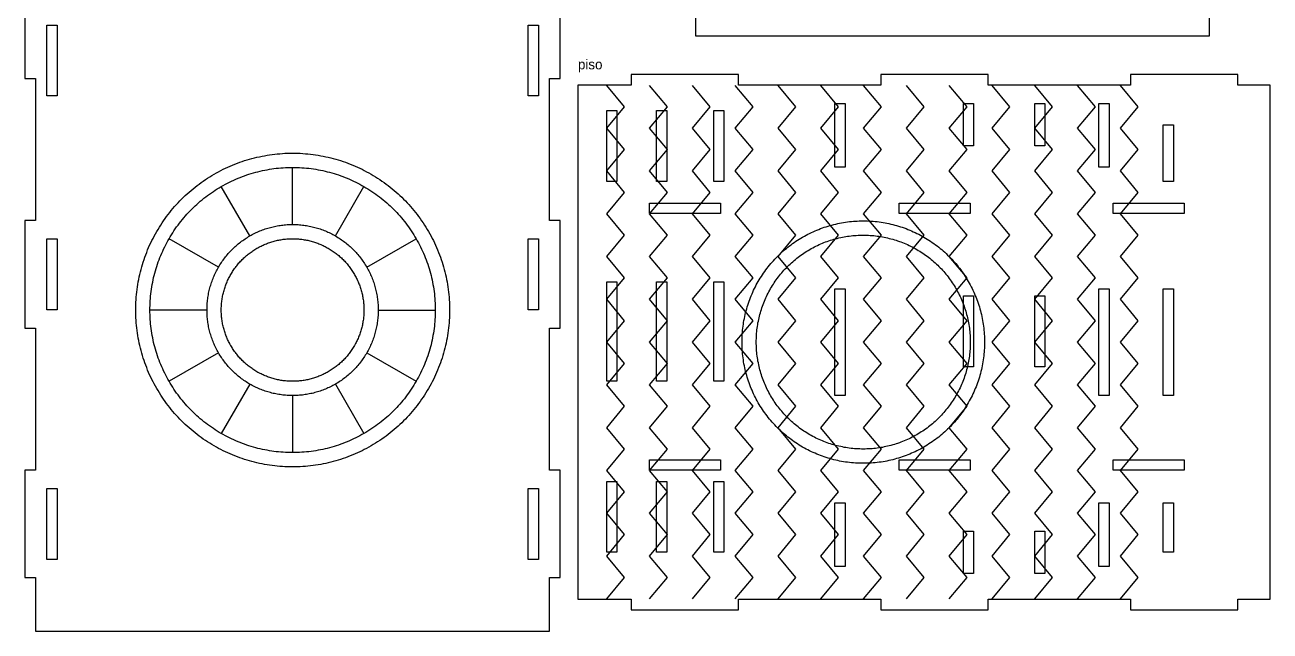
# Model space of a CAD drawing. Header units: millimetres. Extents: x 8 to 587, y 25 to 390.
# Drawn here: x 237.9 to 587.1, y 24.9 to 195 of the extents above; entities that cross this region are included whole.
import ezdxf

# ---------------------------------------------------------------- set-up
doc = ezdxf.new("R2010")
doc.units = ezdxf.units.MM
for name, color, linetype in [('CORTE', 1, 'Continuous'), ('ETIQUETAS', 3, 'Continuous'), ('GRABADO', 5, 'Continuous')]:
    doc.layers.add(name, color=color, linetype=linetype)

msp = doc.modelspace()

# ---------------------------------------------------------------- linework, layer by layer
at = {"layer": 'CORTE'}
for points in [[(237.94, 210.06), (237.94, 179.94), (240.94, 179.94), (240.94, 140.06), (237.94, 140.06), (237.94, 109.94), (240.94, 109.94), (240.94, 70.06), (240.94, 70.06), (237.94, 70.06), (237.94, 39.94), (240.94, 39.94), (240.94, 24.94), (385.06, 24.94), (385.06, 39.94), (388.06, 39.94), (388.06, 70.06), (385.06, 70.06), (385.06, 109.94), (388.06, 109.94), (388.06, 140.06), (385.06, 140.06), (385.06, 179.94), (388.06, 179.94), (388.06, 210.06)], [(425.94, 206.94), (425.94, 191.94), (570.06, 191.94), (570.06, 206.94)]]:
    msp.add_lwpolyline(points, dxfattribs=at)
for points in [[(246.94, 194.94), (246.94, 175.06), (244.06, 175.06), (244.06, 194.94), (246.94, 194.94)], [(379.06, 194.94), (381.94, 194.94), (381.94, 175.06), (379.06, 175.06), (379.06, 194.94)], [(438.06, 178.06), (438.06, 181.06), (407.94, 181.06), (407.94, 178.06), (392.94, 178.06), (392.94, 33.94), (407.94, 33.94), (407.94, 30.94), (438.06, 30.94), (438.06, 33.94), (477.94, 33.94), (477.94, 30.94), (508.06, 30.94), (508.06, 33.94), (547.94, 33.94), (547.94, 30.94), (578.06, 30.94), (578.06, 33.94), (587.06, 33.94), (587.06, 178.06), (578.06, 178.06), (578.06, 181.06), (547.94, 181.06), (547.94, 178.06), (508.06, 178.06), (508.06, 181.06), (477.94, 181.06), (477.94, 178.06), (438.06, 178.06)], [(465.06, 155.06), (465.06, 172.94), (467.94, 172.94), (467.94, 155.06), (465.06, 155.06)], [(501.06, 161.06), (501.06, 172.94), (503.94, 172.94), (503.94, 161.06), (501.06, 161.06)], [(521.06, 161.06), (521.06, 172.94), (523.94, 172.94), (523.94, 161.06), (521.06, 161.06)], [(539.06, 155.06), (539.06, 172.94), (541.94, 172.94), (541.94, 155.06), (539.06, 155.06)], [(403.94, 151.06), (401.06, 151.06), (401.06, 170.94), (403.94, 170.94), (403.94, 151.06)], [(415.06, 151.06), (415.06, 170.94), (417.94, 170.94), (417.94, 151.06), (415.06, 151.06)], [(431.06, 151.06), (431.06, 170.94), (433.94, 170.94), (433.94, 151.06), (431.06, 151.06)], [(557.06, 151.06), (557.06, 166.94), (559.94, 166.94), (559.94, 151.06), (557.06, 151.06)], [(413.06, 142.06), (413.06, 144.94), (432.94, 144.94), (432.94, 142.06), (413.06, 142.06)], [(483.06, 142.06), (483.06, 144.94), (502.94, 144.94), (502.94, 142.06), (483.06, 142.06)], [(543.06, 142.06), (543.06, 144.94), (562.94, 144.94), (562.94, 142.06), (543.06, 142.06)], [(244.06, 134.94), (246.94, 134.94), (246.94, 115.06), (244.06, 115.06), (244.06, 134.94)], [(381.94, 134.94), (381.94, 115.06), (379.06, 115.06), (379.06, 134.94), (381.94, 134.94)], [(401.06, 95.06), (401.06, 122.94), (403.94, 122.94), (403.94, 95.06), (401.06, 95.06)], [(415.06, 95.06), (415.06, 122.94), (417.94, 122.94), (417.94, 95.06), (415.06, 95.06)], [(431.06, 95.06), (431.06, 122.94), (433.94, 122.94), (433.94, 95.06), (431.06, 95.06)], [(465.06, 91.06), (465.06, 120.94), (467.94, 120.94), (467.94, 91.06), (465.06, 91.06)], [(501.06, 99.06), (501.06, 118.94), (503.94, 118.94), (503.94, 99.06), (501.06, 99.06)], [(521.06, 99.06), (521.06, 118.94), (523.94, 118.94), (523.94, 99.06), (521.06, 99.06)], [(539.06, 91.06), (539.06, 120.94), (541.94, 120.94), (541.94, 91.06), (539.06, 91.06)], [(557.06, 91.06), (557.06, 120.94), (559.94, 120.94), (559.94, 91.06), (557.06, 91.06)], [(413.06, 70.06), (413.06, 72.94), (432.94, 72.94), (432.94, 70.06), (413.06, 70.06)], [(483.06, 70.06), (483.06, 72.94), (502.94, 72.94), (502.94, 70.06), (483.06, 70.06)], [(543.06, 70.06), (543.06, 72.94), (562.94, 72.94), (562.94, 70.06), (543.06, 70.06)], [(403.94, 47.06), (401.06, 47.06), (401.06, 66.94), (403.94, 66.94), (403.94, 47.06)], [(415.06, 47.06), (415.06, 66.94), (417.94, 66.94), (417.94, 47.06), (415.06, 47.06)], [(431.06, 47.06), (431.06, 66.94), (433.94, 66.94), (433.94, 47.06), (431.06, 47.06)], [(244.06, 64.94), (246.94, 64.94), (246.94, 45.06), (244.06, 45.06), (244.06, 64.94)], [(379.06, 64.94), (381.94, 64.94), (381.94, 45.06), (379.06, 45.06), (379.06, 64.94)], [(465.06, 43.06), (465.06, 60.94), (467.94, 60.94), (467.94, 43.06), (465.06, 43.06)], [(539.06, 43.06), (539.06, 60.94), (541.94, 60.94), (541.94, 43.06), (539.06, 43.06)], [(557.06, 47.06), (557.06, 60.94), (559.94, 60.94), (559.94, 47.06), (557.06, 47.06)], [(501.06, 41.06), (501.06, 52.94), (503.94, 52.94), (503.94, 41.06), (501.06, 41.06)], [(521.06, 41.06), (521.06, 52.94), (523.94, 52.94), (523.94, 41.06), (521.06, 41.06)]]:
    msp.add_lwpolyline(points, close=True, dxfattribs=at)
at = {"layer": 'GRABADO'}
for points in [[(401, 178), (406, 172), (401, 166), (406, 160), (401, 154), (406, 148), (401, 142), (406, 136), (401, 130), (406, 124), (401, 118), (406, 112), (401, 106), (406, 100), (401, 94), (406, 88), (401, 82), (406, 76), (401, 70), (406, 64), (401, 58), (406, 52), (401, 46), (406, 40), (401, 34)], [(413, 178), (418, 172), (413, 166), (418, 160), (413, 154), (418, 148), (413, 142), (418, 136), (413, 130), (418, 124), (413, 118), (418, 112), (413, 106), (418, 100), (413, 94), (418, 88), (413, 82), (418, 76), (413, 70), (418, 64), (413, 58), (418, 52), (413, 46), (418, 40), (413, 34)], [(425, 178), (430, 172), (425, 166), (430, 160), (425, 154), (430, 148), (425, 142), (430, 136), (425, 130), (430, 124), (425, 118), (430, 112), (425, 106), (430, 100), (425, 94), (430, 88), (425, 82), (430, 76), (425, 70), (430, 64), (425, 58), (430, 52), (425, 46), (430, 40), (425, 34)], [(437, 178), (442, 172), (437, 166), (442, 160), (437, 154), (442, 148), (437, 142), (442, 136), (437, 130), (442, 124), (437, 118), (442, 112), (437, 106), (442, 100), (437, 94), (442, 88), (437, 82), (442, 76), (437, 70), (442, 64), (437, 58), (442, 52), (437, 46), (442, 40), (437, 34)], [(449, 178), (454, 172), (449, 166), (454, 160), (449, 154), (454, 148), (449, 142), (454, 136), (449, 130), (454, 124), (449, 118), (454, 112), (449, 106), (454, 100), (449, 94), (454, 88), (449, 82), (454, 76), (449, 70), (454, 64), (449, 58), (454, 52), (449, 46), (454, 40), (449, 34)], [(461, 178), (466, 172), (461, 166), (466, 160), (461, 154), (466, 148), (461, 142), (466, 136), (461, 130), (466, 124), (461, 118), (466, 112), (461, 106), (466, 100), (461, 94), (466, 88), (461, 82), (466, 76), (461, 70), (466, 64), (461, 58), (466, 52), (461, 46), (466, 40), (461, 34)], [(473, 178), (478, 172), (473, 166), (478, 160), (473, 154), (478, 148), (473, 142), (478, 136), (473, 130), (478, 124), (473, 118), (478, 112), (473, 106), (478, 100), (473, 94), (478, 88), (473, 82), (478, 76), (473, 70), (478, 64), (473, 58), (478, 52), (473, 46), (478, 40), (473, 34)], [(485, 178), (490, 172), (485, 166), (490, 160), (485, 154), (490, 148), (485, 142), (490, 136), (485, 130), (490, 124), (485, 118), (490, 112), (485, 106), (490, 100), (485, 94), (490, 88), (485, 82), (490, 76), (485, 70), (490, 64), (485, 58), (490, 52), (485, 46), (490, 40), (485, 34)], [(497, 178), (502, 172), (497, 166), (502, 160), (497, 154), (502, 148), (497, 142), (502, 136), (497, 130), (502, 124), (497, 118), (502, 112), (497, 106), (502, 100), (497, 94), (502, 88), (497, 82), (502, 76), (497, 70), (502, 64), (497, 58), (502, 52), (497, 46), (502, 40), (497, 34)], [(509, 178), (514, 172), (509, 166), (514, 160), (509, 154), (514, 148), (509, 142), (514, 136), (509, 130), (514, 124), (509, 118), (514, 112), (509, 106), (514, 100), (509, 94), (514, 88), (509, 82), (514, 76), (509, 70), (514, 64), (509, 58), (514, 52), (509, 46), (514, 40), (509, 34)], [(521, 178), (526, 172), (521, 166), (526, 160), (521, 154), (526, 148), (521, 142), (526, 136), (521, 130), (526, 124), (521, 118), (526, 112), (521, 106), (526, 100), (521, 94), (526, 88), (521, 82), (526, 76), (521, 70), (526, 64), (521, 58), (526, 52), (521, 46), (526, 40), (521, 34)], [(533, 178), (538, 172), (533, 166), (538, 160), (533, 154), (538, 148), (533, 142), (538, 136), (533, 130), (538, 124), (533, 118), (538, 112), (533, 106), (538, 100), (533, 94), (538, 88), (533, 82), (538, 76), (533, 70), (538, 64), (533, 58), (538, 52), (533, 46), (538, 40), (533, 34)], [(545, 178), (550, 172), (545, 166), (550, 160), (545, 154), (550, 148), (545, 142), (550, 136), (545, 130), (550, 124), (545, 118), (550, 112), (545, 106), (550, 100), (545, 94), (550, 88), (545, 82), (550, 76), (545, 70), (550, 64), (545, 58), (550, 52), (545, 46), (550, 40), (545, 34)], [(357, 115), (356.99, 114.28), (356.98, 113.56), (356.95, 112.84), (356.91, 112.12), (356.85, 111.4), (356.79, 110.69), (356.71, 109.97), (356.62, 109.26), (356.52, 108.54), (356.41, 107.83), (356.29, 107.12), (356.15, 106.42), (356.01, 105.71), (355.85, 105.01), (355.68, 104.31), (355.5, 103.61), (355.31, 102.92), (355.11, 102.23), (354.89, 101.54), (354.66, 100.86), (354.43, 100.18), (354.18, 99.5), (353.92, 98.83), (353.65, 98.16), (353.37, 97.5), (353.08, 96.84), (352.78, 96.19), (352.46, 95.54), (352.14, 94.9), (351.8, 94.26), (351.46, 93.63), (351.11, 93), (350.74, 92.38), (350.36, 91.77), (349.98, 91.16), (349.58, 90.55), (349.18, 89.96), (348.77, 89.37), (348.34, 88.79), (347.91, 88.21), (347.46, 87.65), (347.01, 87.09), (346.55, 86.53), (346.08, 85.99), (345.6, 85.45), (345.11, 84.92), (344.62, 84.4), (344.11, 83.89), (343.6, 83.38), (343.08, 82.89), (342.55, 82.4), (342.01, 81.92), (341.47, 81.45), (340.91, 80.99), (340.35, 80.54), (339.79, 80.09), (339.21, 79.66), (338.63, 79.23), (338.04, 78.82), (337.45, 78.42), (336.84, 78.02), (336.23, 77.64), (335.62, 77.26), (335, 76.89), (334.37, 76.54), (333.74, 76.2), (333.1, 75.86), (332.46, 75.54), (331.81, 75.22), (331.16, 74.92), (330.5, 74.63), (329.84, 74.35), (329.17, 74.08), (328.5, 73.82), (327.82, 73.57), (327.14, 73.34), (326.46, 73.11), (325.77, 72.89), (325.08, 72.69), (324.39, 72.5), (323.69, 72.32), (322.99, 72.15), (322.29, 71.99), (321.58, 71.85), (320.88, 71.71), (320.17, 71.59), (319.46, 71.48), (318.74, 71.38), (318.03, 71.29), (317.31, 71.21), (316.6, 71.15), (315.88, 71.09), (315.16, 71.05), (314.44, 71.02), (313.72, 71.01), (313, 71), (312.28, 71.01), (311.56, 71.02), (310.84, 71.05), (310.12, 71.09), (309.4, 71.15), (308.69, 71.21), (307.97, 71.29), (307.26, 71.38), (306.54, 71.48), (305.83, 71.59), (305.12, 71.71), (304.42, 71.85), (303.71, 71.99), (303.01, 72.15), (302.31, 72.32), (301.61, 72.5), (300.92, 72.69), (300.23, 72.89), (299.54, 73.11), (298.86, 73.34), (298.18, 73.57), (297.5, 73.82), (296.83, 74.08), (296.16, 74.35), (295.5, 74.63), (294.84, 74.92), (294.19, 75.22), (293.54, 75.54), (292.9, 75.86), (292.26, 76.2), (291.63, 76.54), (291, 76.89), (290.38, 77.26), (289.77, 77.64), (289.16, 78.02), (288.55, 78.42), (287.96, 78.82), (287.37, 79.23), (286.79, 79.66), (286.21, 80.09), (285.65, 80.54), (285.09, 80.99), (284.53, 81.45), (283.99, 81.92), (283.45, 82.4), (282.92, 82.89), (282.4, 83.38), (281.89, 83.89), (281.38, 84.4), (280.89, 84.92), (280.4, 85.45), (279.92, 85.99), (279.45, 86.53), (278.99, 87.09), (278.54, 87.65), (278.09, 88.21), (277.66, 88.79), (277.23, 89.37), (276.82, 89.96), (276.42, 90.55), (276.02, 91.16), (275.64, 91.77), (275.26, 92.38), (274.89, 93), (274.54, 93.63), (274.2, 94.26), (273.86, 94.9), (273.54, 95.54), (273.22, 96.19), (272.92, 96.84), (272.63, 97.5), (272.35, 98.16), (272.08, 98.83), (271.82, 99.5), (271.57, 100.18), (271.34, 100.86), (271.11, 101.54), (270.89, 102.23), (270.69, 102.92), (270.5, 103.61), (270.32, 104.31), (270.15, 105.01), (269.99, 105.71), (269.85, 106.42), (269.71, 107.12), (269.59, 107.83), (269.48, 108.54), (269.38, 109.26), (269.29, 109.97), (269.21, 110.69), (269.15, 111.4), (269.09, 112.12), (269.05, 112.84), (269.02, 113.56), (269.01, 114.28), (269, 115), (269.01, 115.72), (269.02, 116.44), (269.05, 117.16), (269.09, 117.88), (269.15, 118.6), (269.21, 119.31), (269.29, 120.03), (269.38, 120.74), (269.48, 121.46), (269.59, 122.17), (269.71, 122.88), (269.85, 123.58), (269.99, 124.29), (270.15, 124.99), (270.32, 125.69), (270.5, 126.39), (270.69, 127.08), (270.89, 127.77), (271.11, 128.46), (271.34, 129.14), (271.57, 129.82), (271.82, 130.5), (272.08, 131.17), (272.35, 131.84), (272.63, 132.5), (272.92, 133.16), (273.22, 133.81), (273.54, 134.46), (273.86, 135.1), (274.2, 135.74), (274.54, 136.37), (274.89, 137), (275.26, 137.62), (275.64, 138.23), (276.02, 138.84), (276.42, 139.45), (276.82, 140.04), (277.23, 140.63), (277.66, 141.21), (278.09, 141.79), (278.54, 142.35), (278.99, 142.91), (279.45, 143.47), (279.92, 144.01), (280.4, 144.55), (280.89, 145.08), (281.38, 145.6), (281.89, 146.11), (282.4, 146.62), (282.92, 147.11), (283.45, 147.6), (283.99, 148.08), (284.53, 148.55), (285.09, 149.01), (285.65, 149.46), (286.21, 149.91), (286.79, 150.34), (287.37, 150.77), (287.96, 151.18), (288.55, 151.58), (289.16, 151.98), (289.77, 152.36), (290.38, 152.74), (291, 153.11), (291.63, 153.46), (292.26, 153.8), (292.9, 154.14), (293.54, 154.46), (294.19, 154.78), (294.84, 155.08), (295.5, 155.37), (296.16, 155.65), (296.83, 155.92), (297.5, 156.18), (298.18, 156.43), (298.86, 156.66), (299.54, 156.89), (300.23, 157.11), (300.92, 157.31), (301.61, 157.5), (302.31, 157.68), (303.01, 157.85), (303.71, 158.01), (304.42, 158.15), (305.12, 158.29), (305.83, 158.41), (306.54, 158.52), (307.26, 158.62), (307.97, 158.71), (308.69, 158.79), (309.4, 158.85), (310.12, 158.91), (310.84, 158.95), (311.56, 158.98), (312.28, 158.99), (313, 159), (313.72, 158.99), (314.44, 158.98), (315.16, 158.95), (315.88, 158.91), (316.6, 158.85), (317.31, 158.79), (318.03, 158.71), (318.74, 158.62), (319.46, 158.52), (320.17, 158.41), (320.88, 158.29), (321.58, 158.15), (322.29, 158.01), (322.99, 157.85), (323.69, 157.68), (324.39, 157.5), (325.08, 157.31), (325.77, 157.11), (326.46, 156.89), (327.14, 156.66), (327.82, 156.43), (328.5, 156.18), (329.17, 155.92), (329.84, 155.65), (330.5, 155.37), (331.16, 155.08), (331.81, 154.78), (332.46, 154.46), (333.1, 154.14), (333.74, 153.8), (334.37, 153.46), (335, 153.11), (335.62, 152.74), (336.23, 152.36), (336.84, 151.98), (337.45, 151.58), (338.04, 151.18), (338.63, 150.77), (339.21, 150.34), (339.79, 149.91), (340.35, 149.46), (340.91, 149.01), (341.47, 148.55), (342.01, 148.08), (342.55, 147.6), (343.08, 147.11), (343.6, 146.62), (344.11, 146.11), (344.62, 145.6), (345.11, 145.08), (345.6, 144.55), (346.08, 144.01), (346.55, 143.47), (347.01, 142.91), (347.46, 142.35), (347.91, 141.79), (348.34, 141.21), (348.77, 140.63), (349.18, 140.04), (349.58, 139.45), (349.98, 138.84), (350.36, 138.23), (350.74, 137.62), (351.11, 137), (351.46, 136.37), (351.8, 135.74), (352.14, 135.1), (352.46, 134.46), (352.78, 133.81), (353.08, 133.16), (353.37, 132.5), (353.65, 131.84), (353.92, 131.17), (354.18, 130.5), (354.43, 129.82), (354.66, 129.14), (354.89, 128.46), (355.11, 127.77), (355.31, 127.08), (355.5, 126.39), (355.68, 125.69), (355.85, 124.99), (356.01, 124.29), (356.15, 123.58), (356.29, 122.88), (356.41, 122.17), (356.52, 121.46), (356.62, 120.74), (356.71, 120.03), (356.79, 119.31), (356.85, 118.6), (356.91, 117.88), (356.95, 117.16), (356.98, 116.44), (356.99, 115.72), (357, 115)], [(353, 115), (352.99, 114.35), (352.98, 113.69), (352.95, 113.04), (352.91, 112.38), (352.87, 111.73), (352.81, 111.08), (352.74, 110.43), (352.66, 109.78), (352.57, 109.13), (352.47, 108.48), (352.35, 107.84), (352.23, 107.2), (352.1, 106.56), (351.96, 105.92), (351.8, 105.28), (351.64, 104.65), (351.46, 104.02), (351.28, 103.39), (351.08, 102.76), (350.88, 102.14), (350.66, 101.52), (350.44, 100.91), (350.2, 100.3), (349.96, 99.69), (349.7, 99.09), (349.43, 98.49), (349.16, 97.9), (348.87, 97.31), (348.58, 96.72), (348.28, 96.14), (347.96, 95.57), (347.64, 95), (347.31, 94.44), (346.97, 93.88), (346.62, 93.32), (346.26, 92.78), (345.89, 92.24), (345.51, 91.7), (345.13, 91.17), (344.73, 90.65), (344.33, 90.13), (343.92, 89.62), (343.5, 89.12), (343.07, 88.63), (342.64, 88.14), (342.19, 87.66), (341.74, 87.18), (341.28, 86.72), (340.82, 86.26), (340.34, 85.81), (339.86, 85.36), (339.37, 84.93), (338.88, 84.5), (338.38, 84.08), (337.87, 83.67), (337.35, 83.27), (336.83, 82.87), (336.3, 82.49), (335.76, 82.11), (335.22, 81.74), (334.68, 81.38), (334.12, 81.03), (333.56, 80.69), (333, 80.36), (332.43, 80.04), (331.86, 79.72), (331.28, 79.42), (330.69, 79.13), (330.1, 78.84), (329.51, 78.57), (328.91, 78.3), (328.31, 78.04), (327.7, 77.8), (327.09, 77.56), (326.48, 77.34), (325.86, 77.12), (325.24, 76.92), (324.61, 76.72), (323.98, 76.54), (323.35, 76.36), (322.72, 76.2), (322.08, 76.04), (321.44, 75.9), (320.8, 75.77), (320.16, 75.65), (319.52, 75.53), (318.87, 75.43), (318.22, 75.34), (317.57, 75.26), (316.92, 75.19), (316.27, 75.13), (315.62, 75.09), (314.96, 75.05), (314.31, 75.02), (313.65, 75.01), (313, 75), (312.35, 75.01), (311.69, 75.02), (311.04, 75.05), (310.38, 75.09), (309.73, 75.13), (309.08, 75.19), (308.43, 75.26), (307.78, 75.34), (307.13, 75.43), (306.48, 75.53), (305.84, 75.65), (305.2, 75.77), (304.56, 75.9), (303.92, 76.04), (303.28, 76.2), (302.65, 76.36), (302.02, 76.54), (301.39, 76.72), (300.76, 76.92), (300.14, 77.12), (299.52, 77.34), (298.91, 77.56), (298.3, 77.8), (297.69, 78.04), (297.09, 78.3), (296.49, 78.57), (295.9, 78.84), (295.31, 79.13), (294.72, 79.42), (294.14, 79.72), (293.57, 80.04), (293, 80.36), (292.44, 80.69), (291.88, 81.03), (291.32, 81.38), (290.78, 81.74), (290.24, 82.11), (289.7, 82.49), (289.17, 82.87), (288.65, 83.27), (288.13, 83.67), (287.62, 84.08), (287.12, 84.5), (286.63, 84.93), (286.14, 85.36), (285.66, 85.81), (285.18, 86.26), (284.72, 86.72), (284.26, 87.18), (283.81, 87.66), (283.36, 88.14), (282.93, 88.63), (282.5, 89.12), (282.08, 89.62), (281.67, 90.13), (281.27, 90.65), (280.87, 91.17), (280.49, 91.7), (280.11, 92.24), (279.74, 92.78), (279.38, 93.32), (279.03, 93.88), (278.69, 94.44), (278.36, 95), (278.04, 95.57), (277.72, 96.14), (277.42, 96.72), (277.13, 97.31), (276.84, 97.9), (276.57, 98.49), (276.3, 99.09), (276.04, 99.69), (275.8, 100.3), (275.56, 100.91), (275.34, 101.52), (275.12, 102.14), (274.92, 102.76), (274.72, 103.39), (274.54, 104.02), (274.36, 104.65), (274.2, 105.28), (274.04, 105.92), (273.9, 106.56), (273.77, 107.2), (273.65, 107.84), (273.53, 108.48), (273.43, 109.13), (273.34, 109.78), (273.26, 110.43), (273.19, 111.08), (273.13, 111.73), (273.09, 112.38), (273.05, 113.04), (273.02, 113.69), (273.01, 114.35), (273, 115), (273.01, 115.65), (273.02, 116.31), (273.05, 116.96), (273.09, 117.62), (273.13, 118.27), (273.19, 118.92), (273.26, 119.57), (273.34, 120.22), (273.43, 120.87), (273.53, 121.52), (273.65, 122.16), (273.77, 122.8), (273.9, 123.44), (274.04, 124.08), (274.2, 124.72), (274.36, 125.35), (274.54, 125.98), (274.72, 126.61), (274.92, 127.24), (275.12, 127.86), (275.34, 128.48), (275.56, 129.09), (275.8, 129.7), (276.04, 130.31), (276.3, 130.91), (276.57, 131.51), (276.84, 132.1), (277.13, 132.69), (277.42, 133.28), (277.72, 133.86), (278.04, 134.43), (278.36, 135), (278.69, 135.56), (279.03, 136.12), (279.38, 136.68), (279.74, 137.22), (280.11, 137.76), (280.49, 138.3), (280.87, 138.83), (281.27, 139.35), (281.67, 139.87), (282.08, 140.38), (282.5, 140.88), (282.93, 141.37), (283.36, 141.86), (283.81, 142.34), (284.26, 142.82), (284.72, 143.28), (285.18, 143.74), (285.66, 144.19), (286.14, 144.64), (286.63, 145.07), (287.12, 145.5), (287.62, 145.92), (288.13, 146.33), (288.65, 146.73), (289.17, 147.13), (289.7, 147.51), (290.24, 147.89), (290.78, 148.26), (291.32, 148.62), (291.88, 148.97), (292.44, 149.31), (293, 149.64), (293.57, 149.96), (294.14, 150.28), (294.72, 150.58), (295.31, 150.87), (295.9, 151.16), (296.49, 151.43), (297.09, 151.7), (297.69, 151.96), (298.3, 152.2), (298.91, 152.44), (299.52, 152.66), (300.14, 152.88), (300.76, 153.08), (301.39, 153.28), (302.02, 153.46), (302.65, 153.64), (303.28, 153.8), (303.92, 153.96), (304.56, 154.1), (305.2, 154.23), (305.84, 154.35), (306.48, 154.47), (307.13, 154.57), (307.78, 154.66), (308.43, 154.74), (309.08, 154.81), (309.73, 154.87), (310.38, 154.91), (311.04, 154.95), (311.69, 154.98), (312.35, 154.99), (313, 155), (313.65, 154.99), (314.31, 154.98), (314.96, 154.95), (315.62, 154.91), (316.27, 154.87), (316.92, 154.81), (317.57, 154.74), (318.22, 154.66), (318.87, 154.57), (319.52, 154.47), (320.16, 154.35), (320.8, 154.23), (321.44, 154.1), (322.08, 153.96), (322.72, 153.8), (323.35, 153.64), (323.98, 153.46), (324.61, 153.28), (325.24, 153.08), (325.86, 152.88), (326.48, 152.66), (327.09, 152.44), (327.7, 152.2), (328.31, 151.96), (328.91, 151.7), (329.51, 151.43), (330.1, 151.16), (330.69, 150.87), (331.28, 150.58), (331.86, 150.28), (332.43, 149.96), (333, 149.64), (333.56, 149.31), (334.12, 148.97), (334.68, 148.62), (335.22, 148.26), (335.76, 147.89), (336.3, 147.51), (336.83, 147.13), (337.35, 146.73), (337.87, 146.33), (338.38, 145.92), (338.88, 145.5), (339.37, 145.07), (339.86, 144.64), (340.34, 144.19), (340.82, 143.74), (341.28, 143.28), (341.74, 142.82), (342.19, 142.34), (342.64, 141.86), (343.07, 141.37), (343.5, 140.88), (343.92, 140.38), (344.33, 139.87), (344.73, 139.35), (345.13, 138.83), (345.51, 138.3), (345.89, 137.76), (346.26, 137.22), (346.62, 136.68), (346.97, 136.12), (347.31, 135.56), (347.64, 135), (347.96, 134.43), (348.28, 133.86), (348.58, 133.28), (348.87, 132.69), (349.16, 132.1), (349.43, 131.51), (349.7, 130.91), (349.96, 130.31), (350.2, 129.7), (350.44, 129.09), (350.66, 128.48), (350.88, 127.86), (351.08, 127.24), (351.28, 126.61), (351.46, 125.98), (351.64, 125.35), (351.8, 124.72), (351.96, 124.08), (352.1, 123.44), (352.23, 122.8), (352.35, 122.16), (352.47, 121.52), (352.57, 120.87), (352.66, 120.22), (352.74, 119.57), (352.81, 118.92), (352.87, 118.27), (352.91, 117.62), (352.95, 116.96), (352.98, 116.31), (352.99, 115.65), (353, 115)], [(313, 139), (313, 155)], [(301, 135.78), (293, 149.64)], [(325, 135.78), (333, 149.64)], [(473, 72), (472.44, 72), (471.89, 72.02), (471.33, 72.04), (470.78, 72.07), (470.22, 72.11), (469.67, 72.16), (469.11, 72.22), (468.56, 72.29), (468.01, 72.37), (467.46, 72.45), (466.91, 72.55), (466.37, 72.65), (465.82, 72.77), (465.28, 72.89), (464.74, 73.02), (464.2, 73.16), (463.66, 73.31), (463.13, 73.46), (462.6, 73.63), (462.07, 73.8), (461.55, 73.99), (461.02, 74.18), (460.5, 74.38), (459.99, 74.59), (459.48, 74.81), (458.97, 75.03), (458.46, 75.26), (457.96, 75.51), (457.47, 75.76), (456.97, 76.01), (456.48, 76.28), (456, 76.56), (455.52, 76.84), (455.05, 77.13), (454.58, 77.42), (454.11, 77.73), (453.65, 78.04), (453.2, 78.36), (452.75, 78.69), (452.3, 79.03), (451.86, 79.37), (451.43, 79.72), (451, 80.07), (450.58, 80.44), (450.17, 80.81), (449.76, 81.18), (449.35, 81.57), (448.96, 81.96), (448.57, 82.35), (448.18, 82.76), (447.81, 83.17), (447.44, 83.58), (447.07, 84), (446.72, 84.43), (446.37, 84.86), (446.03, 85.3), (445.69, 85.75), (445.36, 86.2), (445.04, 86.65), (444.73, 87.11), (444.42, 87.58), (444.13, 88.05), (443.84, 88.52), (443.56, 89), (443.28, 89.48), (443.01, 89.97), (442.76, 90.47), (442.51, 90.96), (442.26, 91.46), (442.03, 91.97), (441.81, 92.48), (441.59, 92.99), (441.38, 93.5), (441.18, 94.02), (440.99, 94.55), (440.8, 95.07), (440.63, 95.6), (440.46, 96.13), (440.31, 96.66), (440.16, 97.2), (440.02, 97.74), (439.89, 98.28), (439.77, 98.82), (439.65, 99.37), (439.55, 99.91), (439.45, 100.46), (439.37, 101.01), (439.29, 101.56), (439.22, 102.11), (439.16, 102.67), (439.11, 103.22), (439.07, 103.78), (439.04, 104.33), (439.02, 104.89), (439, 105.44), (439, 106), (439, 106.56), (439.02, 107.11), (439.04, 107.67), (439.07, 108.22), (439.11, 108.78), (439.16, 109.33), (439.22, 109.89), (439.29, 110.44), (439.37, 110.99), (439.45, 111.54), (439.55, 112.09), (439.65, 112.63), (439.77, 113.18), (439.89, 113.72), (440.02, 114.26), (440.16, 114.8), (440.31, 115.34), (440.46, 115.87), (440.63, 116.4), (440.8, 116.93), (440.99, 117.45), (441.18, 117.98), (441.38, 118.5), (441.59, 119.01), (441.81, 119.52), (442.03, 120.03), (442.26, 120.54), (442.51, 121.04), (442.76, 121.53), (443.01, 122.03), (443.28, 122.52), (443.56, 123), (443.84, 123.48), (444.13, 123.95), (444.42, 124.42), (444.73, 124.89), (445.04, 125.35), (445.36, 125.8), (445.69, 126.25), (446.03, 126.7), (446.37, 127.14), (446.72, 127.57), (447.07, 128), (447.44, 128.42), (447.81, 128.83), (448.18, 129.24), (448.57, 129.65), (448.96, 130.04), (449.35, 130.43), (449.76, 130.82), (450.17, 131.19), (450.58, 131.56), (451, 131.93), (451.43, 132.28), (451.86, 132.63), (452.3, 132.97), (452.75, 133.31), (453.2, 133.64), (453.65, 133.96), (454.11, 134.27), (454.58, 134.58), (455.05, 134.87), (455.52, 135.16), (456, 135.44), (456.48, 135.72), (456.97, 135.99), (457.47, 136.24), (457.96, 136.49), (458.46, 136.74), (458.97, 136.97), (459.48, 137.19), (459.99, 137.41), (460.5, 137.62), (461.02, 137.82), (461.55, 138.01), (462.07, 138.2), (462.6, 138.37), (463.13, 138.54), (463.66, 138.69), (464.2, 138.84), (464.74, 138.98), (465.28, 139.11), (465.82, 139.23), (466.37, 139.35), (466.91, 139.45), (467.46, 139.55), (468.01, 139.63), (468.56, 139.71), (469.11, 139.78), (469.67, 139.84), (470.22, 139.89), (470.78, 139.93), (471.33, 139.96), (471.89, 139.98), (472.44, 140), (473, 140), (473.56, 140), (474.11, 139.98), (474.67, 139.96), (475.22, 139.93), (475.78, 139.89), (476.33, 139.84), (476.89, 139.78), (477.44, 139.71), (477.99, 139.63), (478.54, 139.55), (479.09, 139.45), (479.63, 139.35), (480.18, 139.23), (480.72, 139.11), (481.26, 138.98), (481.8, 138.84), (482.34, 138.69), (482.87, 138.54), (483.4, 138.37), (483.93, 138.2), (484.45, 138.01), (484.98, 137.82), (485.5, 137.62), (486.01, 137.41), (486.52, 137.19), (487.03, 136.97), (487.54, 136.74), (488.04, 136.49), (488.53, 136.24), (489.03, 135.99), (489.52, 135.72), (490, 135.44), (490.48, 135.16), (490.95, 134.87), (491.42, 134.58), (491.89, 134.27), (492.35, 133.96), (492.8, 133.64), (493.25, 133.31), (493.7, 132.97), (494.14, 132.63), (494.57, 132.28), (495, 131.93), (495.42, 131.56), (495.83, 131.19), (496.24, 130.82), (496.65, 130.43), (497.04, 130.04), (497.43, 129.65), (497.82, 129.24), (498.19, 128.83), (498.56, 128.42), (498.93, 128), (499.28, 127.57), (499.63, 127.14), (499.97, 126.7), (500.31, 126.25), (500.64, 125.8), (500.96, 125.35), (501.27, 124.89), (501.58, 124.42), (501.87, 123.95), (502.16, 123.48), (502.44, 123), (502.72, 122.52), (502.99, 122.03), (503.24, 121.53), (503.49, 121.04), (503.74, 120.54), (503.97, 120.03), (504.19, 119.52), (504.41, 119.01), (504.62, 118.5), (504.82, 117.98), (505.01, 117.45), (505.2, 116.93), (505.37, 116.4), (505.54, 115.87), (505.69, 115.34), (505.84, 114.8), (505.98, 114.26), (506.11, 113.72), (506.23, 113.18), (506.35, 112.63), (506.45, 112.09), (506.55, 111.54), (506.63, 110.99), (506.71, 110.44), (506.78, 109.89), (506.84, 109.33), (506.89, 108.78), (506.93, 108.22), (506.96, 107.67), (506.98, 107.11), (507, 106.56), (507, 106), (507, 105.44), (506.98, 104.89), (506.96, 104.33), (506.93, 103.78), (506.89, 103.22), (506.84, 102.67), (506.78, 102.11), (506.71, 101.56), (506.63, 101.01), (506.55, 100.46), (506.45, 99.91), (506.35, 99.37), (506.23, 98.82), (506.11, 98.28), (505.98, 97.74), (505.84, 97.2), (505.69, 96.66), (505.54, 96.13), (505.37, 95.6), (505.2, 95.07), (505.01, 94.55), (504.82, 94.02), (504.62, 93.5), (504.41, 92.99), (504.19, 92.48), (503.97, 91.97), (503.74, 91.46), (503.49, 90.96), (503.24, 90.47), (502.99, 89.97), (502.72, 89.48), (502.44, 89), (502.16, 88.52), (501.87, 88.05), (501.58, 87.58), (501.27, 87.11), (500.96, 86.65), (500.64, 86.2), (500.31, 85.75), (499.97, 85.3), (499.63, 84.86), (499.28, 84.43), (498.93, 84), (498.56, 83.58), (498.19, 83.17), (497.82, 82.76), (497.43, 82.35), (497.04, 81.96), (496.65, 81.57), (496.24, 81.18), (495.83, 80.81), (495.42, 80.44), (495, 80.07), (494.57, 79.72), (494.14, 79.37), (493.7, 79.03), (493.25, 78.69), (492.8, 78.36), (492.35, 78.04), (491.89, 77.73), (491.42, 77.42), (490.95, 77.13), (490.48, 76.84), (490, 76.56), (489.52, 76.28), (489.03, 76.01), (488.53, 75.76), (488.04, 75.51), (487.54, 75.26), (487.03, 75.03), (486.52, 74.81), (486.01, 74.59), (485.5, 74.38), (484.98, 74.18), (484.45, 73.99), (483.93, 73.8), (483.4, 73.63), (482.87, 73.46), (482.34, 73.31), (481.8, 73.16), (481.26, 73.02), (480.72, 72.89), (480.18, 72.77), (479.63, 72.65), (479.09, 72.55), (478.54, 72.45), (477.99, 72.37), (477.44, 72.29), (476.89, 72.22), (476.33, 72.16), (475.78, 72.11), (475.22, 72.07), (474.67, 72.04), (474.11, 72.02), (473.56, 72), (473, 72)], [(337, 115), (337, 114.61), (336.99, 114.21), (336.97, 113.82), (336.95, 113.43), (336.92, 113.04), (336.88, 112.65), (336.84, 112.26), (336.79, 111.87), (336.74, 111.48), (336.68, 111.09), (336.61, 110.7), (336.54, 110.32), (336.46, 109.93), (336.37, 109.55), (336.28, 109.17), (336.18, 108.79), (336.08, 108.41), (335.97, 108.03), (335.85, 107.66), (335.73, 107.29), (335.6, 106.91), (335.46, 106.55), (335.32, 106.18), (335.17, 105.82), (335.02, 105.45), (334.86, 105.1), (334.7, 104.74), (334.52, 104.39), (334.35, 104.03), (334.17, 103.69), (333.98, 103.34), (333.78, 103), (333.59, 102.66), (333.38, 102.33), (333.17, 101.99), (332.96, 101.67), (332.73, 101.34), (332.51, 101.02), (332.28, 100.7), (332.04, 100.39), (331.8, 100.08), (331.55, 99.77), (331.3, 99.47), (331.04, 99.18), (330.78, 98.88), (330.52, 98.59), (330.25, 98.31), (329.97, 98.03), (329.69, 97.75), (329.41, 97.48), (329.12, 97.22), (328.82, 96.96), (328.53, 96.7), (328.23, 96.45), (327.92, 96.2), (327.61, 95.96), (327.3, 95.72), (326.98, 95.49), (326.66, 95.27), (326.33, 95.04), (326.01, 94.83), (325.67, 94.62), (325.34, 94.41), (325, 94.22), (324.66, 94.02), (324.31, 93.83), (323.97, 93.65), (323.61, 93.48), (323.26, 93.3), (322.9, 93.14), (322.55, 92.98), (322.18, 92.83), (321.82, 92.68), (321.45, 92.54), (321.09, 92.4), (320.71, 92.27), (320.34, 92.15), (319.97, 92.03), (319.59, 91.92), (319.21, 91.82), (318.83, 91.72), (318.45, 91.63), (318.07, 91.54), (317.68, 91.46), (317.3, 91.39), (316.91, 91.32), (316.52, 91.26), (316.13, 91.21), (315.74, 91.16), (315.35, 91.12), (314.96, 91.08), (314.57, 91.05), (314.18, 91.03), (313.79, 91.01), (313.39, 91), (313, 91), (312.61, 91), (312.21, 91.01), (311.82, 91.03), (311.43, 91.05), (311.04, 91.08), (310.65, 91.12), (310.26, 91.16), (309.87, 91.21), (309.48, 91.26), (309.09, 91.32), (308.7, 91.39), (308.32, 91.46), (307.93, 91.54), (307.55, 91.63), (307.17, 91.72), (306.79, 91.82), (306.41, 91.92), (306.03, 92.03), (305.66, 92.15), (305.29, 92.27), (304.91, 92.4), (304.55, 92.54), (304.18, 92.68), (303.82, 92.83), (303.45, 92.98), (303.1, 93.14), (302.74, 93.3), (302.39, 93.48), (302.03, 93.65), (301.69, 93.83), (301.34, 94.02), (301, 94.22), (300.66, 94.41), (300.33, 94.62), (299.99, 94.83), (299.67, 95.04), (299.34, 95.27), (299.02, 95.49), (298.7, 95.72), (298.39, 95.96), (298.08, 96.2), (297.77, 96.45), (297.47, 96.7), (297.18, 96.96), (296.88, 97.22), (296.59, 97.48), (296.31, 97.75), (296.03, 98.03), (295.75, 98.31), (295.48, 98.59), (295.22, 98.88), (294.96, 99.18), (294.7, 99.47), (294.45, 99.77), (294.2, 100.08), (293.96, 100.39), (293.72, 100.7), (293.49, 101.02), (293.27, 101.34), (293.04, 101.67), (292.83, 101.99), (292.62, 102.33), (292.41, 102.66), (292.22, 103), (292.02, 103.34), (291.83, 103.69), (291.65, 104.03), (291.48, 104.39), (291.3, 104.74), (291.14, 105.1), (290.98, 105.45), (290.83, 105.82), (290.68, 106.18), (290.54, 106.55), (290.4, 106.91), (290.27, 107.29), (290.15, 107.66), (290.03, 108.03), (289.92, 108.41), (289.82, 108.79), (289.72, 109.17), (289.63, 109.55), (289.54, 109.93), (289.46, 110.32), (289.39, 110.7), (289.32, 111.09), (289.26, 111.48), (289.21, 111.87), (289.16, 112.26), (289.12, 112.65), (289.08, 113.04), (289.05, 113.43), (289.03, 113.82), (289.01, 114.21), (289, 114.61), (289, 115), (289, 115.39), (289.01, 115.79), (289.03, 116.18), (289.05, 116.57), (289.08, 116.96), (289.12, 117.35), (289.16, 117.74), (289.21, 118.13), (289.26, 118.52), (289.32, 118.91), (289.39, 119.3), (289.46, 119.68), (289.54, 120.07), (289.63, 120.45), (289.72, 120.83), (289.82, 121.21), (289.92, 121.59), (290.03, 121.97), (290.15, 122.34), (290.27, 122.71), (290.4, 123.09), (290.54, 123.45), (290.68, 123.82), (290.83, 124.18), (290.98, 124.55), (291.14, 124.9), (291.3, 125.26), (291.48, 125.61), (291.65, 125.97), (291.83, 126.31), (292.02, 126.66), (292.22, 127), (292.41, 127.34), (292.62, 127.67), (292.83, 128.01), (293.04, 128.33), (293.27, 128.66), (293.49, 128.98), (293.72, 129.3), (293.96, 129.61), (294.2, 129.92), (294.45, 130.23), (294.7, 130.53), (294.96, 130.82), (295.22, 131.12), (295.48, 131.41), (295.75, 131.69), (296.03, 131.97), (296.31, 132.25), (296.59, 132.52), (296.88, 132.78), (297.18, 133.04), (297.47, 133.3), (297.77, 133.55), (298.08, 133.8), (298.39, 134.04), (298.7, 134.28), (299.02, 134.51), (299.34, 134.73), (299.67, 134.96), (299.99, 135.17), (300.33, 135.38), (300.66, 135.59), (301, 135.78), (301.34, 135.98), (301.69, 136.17), (302.03, 136.35), (302.39, 136.52), (302.74, 136.7), (303.1, 136.86), (303.45, 137.02), (303.82, 137.17), (304.18, 137.32), (304.55, 137.46), (304.91, 137.6), (305.29, 137.73), (305.66, 137.85), (306.03, 137.97), (306.41, 138.08), (306.79, 138.18), (307.17, 138.28), (307.55, 138.37), (307.93, 138.46), (308.32, 138.54), (308.7, 138.61), (309.09, 138.68), (309.48, 138.74), (309.87, 138.79), (310.26, 138.84), (310.65, 138.88), (311.04, 138.92), (311.43, 138.95), (311.82, 138.97), (312.21, 138.99), (312.61, 139), (313, 139), (313.39, 139), (313.79, 138.99), (314.18, 138.97), (314.57, 138.95), (314.96, 138.92), (315.35, 138.88), (315.74, 138.84), (316.13, 138.79), (316.52, 138.74), (316.91, 138.68), (317.3, 138.61), (317.68, 138.54), (318.07, 138.46), (318.45, 138.37), (318.83, 138.28), (319.21, 138.18), (319.59, 138.08), (319.97, 137.97), (320.34, 137.85), (320.71, 137.73), (321.09, 137.6), (321.45, 137.46), (321.82, 137.32), (322.18, 137.17), (322.55, 137.02), (322.9, 136.86), (323.26, 136.7), (323.61, 136.52), (323.97, 136.35), (324.31, 136.17), (324.66, 135.98), (325, 135.78), (325.34, 135.59), (325.67, 135.38), (326.01, 135.17), (326.33, 134.96), (326.66, 134.73), (326.98, 134.51), (327.3, 134.28), (327.61, 134.04), (327.92, 133.8), (328.23, 133.55), (328.53, 133.3), (328.82, 133.04), (329.12, 132.78), (329.41, 132.52), (329.69, 132.25), (329.97, 131.97), (330.25, 131.69), (330.52, 131.41), (330.78, 131.12), (331.04, 130.82), (331.3, 130.53), (331.55, 130.23), (331.8, 129.92), (332.04, 129.61), (332.28, 129.3), (332.51, 128.98), (332.73, 128.66), (332.96, 128.33), (333.17, 128.01), (333.38, 127.67), (333.59, 127.34), (333.78, 127), (333.98, 126.66), (334.17, 126.31), (334.35, 125.97), (334.52, 125.61), (334.7, 125.26), (334.86, 124.9), (335.02, 124.55), (335.17, 124.18), (335.32, 123.82), (335.46, 123.45), (335.6, 123.09), (335.73, 122.71), (335.85, 122.34), (335.97, 121.97), (336.08, 121.59), (336.18, 121.21), (336.28, 120.83), (336.37, 120.45), (336.46, 120.07), (336.54, 119.68), (336.61, 119.3), (336.68, 118.91), (336.74, 118.52), (336.79, 118.13), (336.84, 117.74), (336.88, 117.35), (336.92, 116.96), (336.95, 116.57), (336.97, 116.18), (336.99, 115.79), (337, 115.39), (337, 115)], [(292.22, 127), (278.36, 135)], [(333, 115), (333, 114.67), (332.99, 114.35), (332.98, 114.02), (332.96, 113.69), (332.93, 113.37), (332.9, 113.04), (332.87, 112.71), (332.83, 112.39), (332.78, 112.07), (332.73, 111.74), (332.68, 111.42), (332.62, 111.1), (332.55, 110.78), (332.48, 110.46), (332.4, 110.14), (332.32, 109.82), (332.23, 109.51), (332.14, 109.19), (332.04, 108.88), (331.94, 108.57), (331.83, 108.26), (331.72, 107.95), (331.6, 107.65), (331.48, 107.35), (331.35, 107.05), (331.22, 106.75), (331.08, 106.45), (330.94, 106.15), (330.79, 105.86), (330.64, 105.57), (330.48, 105.28), (330.32, 105), (330.15, 104.72), (329.98, 104.44), (329.81, 104.16), (329.63, 103.89), (329.45, 103.62), (329.26, 103.35), (329.06, 103.09), (328.87, 102.82), (328.67, 102.57), (328.46, 102.31), (328.25, 102.06), (328.04, 101.81), (327.82, 101.57), (327.6, 101.33), (327.37, 101.09), (327.14, 100.86), (326.91, 100.63), (326.67, 100.4), (326.43, 100.18), (326.19, 99.96), (325.94, 99.75), (325.69, 99.54), (325.43, 99.33), (325.18, 99.13), (324.91, 98.94), (324.65, 98.74), (324.38, 98.55), (324.11, 98.37), (323.84, 98.19), (323.56, 98.02), (323.28, 97.85), (323, 97.68), (322.72, 97.52), (322.43, 97.36), (322.14, 97.21), (321.85, 97.06), (321.55, 96.92), (321.25, 96.78), (320.95, 96.65), (320.65, 96.52), (320.35, 96.4), (320.05, 96.28), (319.74, 96.17), (319.43, 96.06), (319.12, 95.96), (318.81, 95.86), (318.49, 95.77), (318.18, 95.68), (317.86, 95.6), (317.54, 95.52), (317.22, 95.45), (316.9, 95.38), (316.58, 95.32), (316.26, 95.27), (315.93, 95.22), (315.61, 95.17), (315.29, 95.13), (314.96, 95.1), (314.63, 95.07), (314.31, 95.04), (313.98, 95.02), (313.65, 95.01), (313.33, 95), (313, 95), (312.67, 95), (312.35, 95.01), (312.02, 95.02), (311.69, 95.04), (311.37, 95.07), (311.04, 95.1), (310.71, 95.13), (310.39, 95.17), (310.07, 95.22), (309.74, 95.27), (309.42, 95.32), (309.1, 95.38), (308.78, 95.45), (308.46, 95.52), (308.14, 95.6), (307.82, 95.68), (307.51, 95.77), (307.19, 95.86), (306.88, 95.96), (306.57, 96.06), (306.26, 96.17), (305.95, 96.28), (305.65, 96.4), (305.35, 96.52), (305.05, 96.65), (304.75, 96.78), (304.45, 96.92), (304.15, 97.06), (303.86, 97.21), (303.57, 97.36), (303.28, 97.52), (303, 97.68), (302.72, 97.85), (302.44, 98.02), (302.16, 98.19), (301.89, 98.37), (301.62, 98.55), (301.35, 98.74), (301.09, 98.94), (300.82, 99.13), (300.57, 99.33), (300.31, 99.54), (300.06, 99.75), (299.81, 99.96), (299.57, 100.18), (299.33, 100.4), (299.09, 100.63), (298.86, 100.86), (298.63, 101.09), (298.4, 101.33), (298.18, 101.57), (297.96, 101.81), (297.75, 102.06), (297.54, 102.31), (297.33, 102.57), (297.13, 102.82), (296.94, 103.09), (296.74, 103.35), (296.55, 103.62), (296.37, 103.89), (296.19, 104.16), (296.02, 104.44), (295.85, 104.72), (295.68, 105), (295.52, 105.28), (295.36, 105.57), (295.21, 105.86), (295.06, 106.15), (294.92, 106.45), (294.78, 106.75), (294.65, 107.05), (294.52, 107.35), (294.4, 107.65), (294.28, 107.95), (294.17, 108.26), (294.06, 108.57), (293.96, 108.88), (293.86, 109.19), (293.77, 109.51), (293.68, 109.82), (293.6, 110.14), (293.52, 110.46), (293.45, 110.78), (293.38, 111.1), (293.32, 111.42), (293.27, 111.74), (293.22, 112.07), (293.17, 112.39), (293.13, 112.71), (293.1, 113.04), (293.07, 113.37), (293.04, 113.69), (293.02, 114.02), (293.01, 114.35), (293, 114.67), (293, 115), (293, 115.33), (293.01, 115.65), (293.02, 115.98), (293.04, 116.31), (293.07, 116.63), (293.1, 116.96), (293.13, 117.29), (293.17, 117.61), (293.22, 117.93), (293.27, 118.26), (293.32, 118.58), (293.38, 118.9), (293.45, 119.22), (293.52, 119.54), (293.6, 119.86), (293.68, 120.18), (293.77, 120.49), (293.86, 120.81), (293.96, 121.12), (294.06, 121.43), (294.17, 121.74), (294.28, 122.05), (294.4, 122.35), (294.52, 122.65), (294.65, 122.95), (294.78, 123.25), (294.92, 123.55), (295.06, 123.85), (295.21, 124.14), (295.36, 124.43), (295.52, 124.72), (295.68, 125), (295.85, 125.28), (296.02, 125.56), (296.19, 125.84), (296.37, 126.11), (296.55, 126.38), (296.74, 126.65), (296.94, 126.91), (297.13, 127.18), (297.33, 127.43), (297.54, 127.69), (297.75, 127.94), (297.96, 128.19), (298.18, 128.43), (298.4, 128.67), (298.63, 128.91), (298.86, 129.14), (299.09, 129.37), (299.33, 129.6), (299.57, 129.82), (299.81, 130.04), (300.06, 130.25), (300.31, 130.46), (300.57, 130.67), (300.82, 130.87), (301.09, 131.06), (301.35, 131.26), (301.62, 131.45), (301.89, 131.63), (302.16, 131.81), (302.44, 131.98), (302.72, 132.15), (303, 132.32), (303.28, 132.48), (303.57, 132.64), (303.86, 132.79), (304.15, 132.94), (304.45, 133.08), (304.75, 133.22), (305.05, 133.35), (305.35, 133.48), (305.65, 133.6), (305.95, 133.72), (306.26, 133.83), (306.57, 133.94), (306.88, 134.04), (307.19, 134.14), (307.51, 134.23), (307.82, 134.32), (308.14, 134.4), (308.46, 134.48), (308.78, 134.55), (309.1, 134.62), (309.42, 134.68), (309.74, 134.73), (310.07, 134.78), (310.39, 134.83), (310.71, 134.87), (311.04, 134.9), (311.37, 134.93), (311.69, 134.96), (312.02, 134.98), (312.35, 134.99), (312.67, 135), (313, 135), (313.33, 135), (313.65, 134.99), (313.98, 134.98), (314.31, 134.96), (314.63, 134.93), (314.96, 134.9), (315.29, 134.87), (315.61, 134.83), (315.93, 134.78), (316.26, 134.73), (316.58, 134.68), (316.9, 134.62), (317.22, 134.55), (317.54, 134.48), (317.86, 134.4), (318.18, 134.32), (318.49, 134.23), (318.81, 134.14), (319.12, 134.04), (319.43, 133.94), (319.74, 133.83), (320.05, 133.72), (320.35, 133.6), (320.65, 133.48), (320.95, 133.35), (321.25, 133.22), (321.55, 133.08), (321.85, 132.94), (322.14, 132.79), (322.43, 132.64), (322.72, 132.48), (323, 132.32), (323.28, 132.15), (323.56, 131.98), (323.84, 131.81), (324.11, 131.63), (324.38, 131.45), (324.65, 131.26), (324.91, 131.06), (325.18, 130.87), (325.43, 130.67), (325.69, 130.46), (325.94, 130.25), (326.19, 130.04), (326.43, 129.82), (326.67, 129.6), (326.91, 129.37), (327.14, 129.14), (327.37, 128.91), (327.6, 128.67), (327.82, 128.43), (328.04, 128.19), (328.25, 127.94), (328.46, 127.69), (328.67, 127.43), (328.87, 127.18), (329.06, 126.91), (329.26, 126.65), (329.45, 126.38), (329.63, 126.11), (329.81, 125.84), (329.98, 125.56), (330.15, 125.28), (330.32, 125), (330.48, 124.72), (330.64, 124.43), (330.79, 124.14), (330.94, 123.85), (331.08, 123.55), (331.22, 123.25), (331.35, 122.95), (331.48, 122.65), (331.6, 122.35), (331.72, 122.05), (331.83, 121.74), (331.94, 121.43), (332.04, 121.12), (332.14, 120.81), (332.23, 120.49), (332.32, 120.18), (332.4, 119.86), (332.48, 119.54), (332.55, 119.22), (332.62, 118.9), (332.68, 118.58), (332.73, 118.26), (332.78, 117.93), (332.83, 117.61), (332.87, 117.29), (332.9, 116.96), (332.93, 116.63), (332.96, 116.31), (332.98, 115.98), (332.99, 115.65), (333, 115.33), (333, 115)], [(333.78, 127), (347.64, 135)], [(473, 76), (472.51, 76), (472.02, 76.02), (471.53, 76.04), (471.04, 76.06), (470.55, 76.1), (470.06, 76.14), (469.57, 76.2), (469.08, 76.26), (468.6, 76.32), (468.11, 76.4), (467.63, 76.48), (467.15, 76.58), (466.67, 76.68), (466.19, 76.78), (465.71, 76.9), (465.24, 77.02), (464.76, 77.15), (464.29, 77.29), (463.82, 77.44), (463.36, 77.59), (462.89, 77.75), (462.43, 77.92), (461.97, 78.1), (461.52, 78.28), (461.07, 78.48), (460.62, 78.67), (460.17, 78.88), (459.73, 79.09), (459.29, 79.31), (458.86, 79.54), (458.43, 79.78), (458, 80.02), (457.58, 80.27), (457.16, 80.52), (456.74, 80.79), (456.33, 81.06), (455.93, 81.33), (455.53, 81.61), (455.13, 81.9), (454.74, 82.2), (454.35, 82.5), (453.97, 82.81), (453.59, 83.12), (453.22, 83.44), (452.85, 83.77), (452.49, 84.1), (452.14, 84.44), (451.79, 84.79), (451.44, 85.14), (451.1, 85.49), (450.77, 85.85), (450.44, 86.22), (450.12, 86.59), (449.81, 86.97), (449.5, 87.35), (449.2, 87.74), (448.9, 88.13), (448.61, 88.53), (448.33, 88.93), (448.06, 89.33), (447.79, 89.74), (447.52, 90.16), (447.27, 90.58), (447.02, 91), (446.78, 91.43), (446.54, 91.86), (446.31, 92.29), (446.09, 92.73), (445.88, 93.17), (445.67, 93.62), (445.48, 94.07), (445.28, 94.52), (445.1, 94.97), (444.92, 95.43), (444.75, 95.89), (444.59, 96.36), (444.44, 96.82), (444.29, 97.29), (444.15, 97.76), (444.02, 98.24), (443.9, 98.71), (443.78, 99.19), (443.68, 99.67), (443.58, 100.15), (443.48, 100.63), (443.4, 101.11), (443.32, 101.6), (443.26, 102.08), (443.2, 102.57), (443.14, 103.06), (443.1, 103.55), (443.06, 104.04), (443.04, 104.53), (443.02, 105.02), (443, 105.51), (443, 106), (443, 106.49), (443.02, 106.98), (443.04, 107.47), (443.06, 107.96), (443.1, 108.45), (443.14, 108.94), (443.2, 109.43), (443.26, 109.92), (443.32, 110.4), (443.4, 110.89), (443.48, 111.37), (443.58, 111.85), (443.68, 112.33), (443.78, 112.81), (443.9, 113.29), (444.02, 113.76), (444.15, 114.24), (444.29, 114.71), (444.44, 115.18), (444.59, 115.64), (444.75, 116.11), (444.92, 116.57), (445.1, 117.03), (445.28, 117.48), (445.48, 117.93), (445.67, 118.38), (445.88, 118.83), (446.09, 119.27), (446.31, 119.71), (446.54, 120.14), (446.78, 120.57), (447.02, 121), (447.27, 121.42), (447.52, 121.84), (447.79, 122.26), (448.06, 122.67), (448.33, 123.07), (448.61, 123.47), (448.9, 123.87), (449.2, 124.26), (449.5, 124.65), (449.81, 125.03), (450.12, 125.41), (450.44, 125.78), (450.77, 126.15), (451.1, 126.51), (451.44, 126.86), (451.79, 127.21), (452.14, 127.56), (452.49, 127.9), (452.85, 128.23), (453.22, 128.56), (453.59, 128.88), (453.97, 129.19), (454.35, 129.5), (454.74, 129.8), (455.13, 130.1), (455.53, 130.39), (455.93, 130.67), (456.33, 130.94), (456.74, 131.21), (457.16, 131.48), (457.58, 131.73), (458, 131.98), (458.43, 132.22), (458.86, 132.46), (459.29, 132.69), (459.73, 132.91), (460.17, 133.12), (460.62, 133.33), (461.07, 133.52), (461.52, 133.72), (461.97, 133.9), (462.43, 134.08), (462.89, 134.25), (463.36, 134.41), (463.82, 134.56), (464.29, 134.71), (464.76, 134.85), (465.24, 134.98), (465.71, 135.1), (466.19, 135.22), (466.67, 135.32), (467.15, 135.42), (467.63, 135.52), (468.11, 135.6), (468.6, 135.68), (469.08, 135.74), (469.57, 135.8), (470.06, 135.86), (470.55, 135.9), (471.04, 135.94), (471.53, 135.96), (472.02, 135.98), (472.51, 136), (473, 136), (473.49, 136), (473.98, 135.98), (474.47, 135.96), (474.96, 135.94), (475.45, 135.9), (475.94, 135.86), (476.43, 135.8), (476.92, 135.74), (477.4, 135.68), (477.89, 135.6), (478.37, 135.52), (478.85, 135.42), (479.33, 135.32), (479.81, 135.22), (480.29, 135.1), (480.76, 134.98), (481.24, 134.85), (481.71, 134.71), (482.18, 134.56), (482.64, 134.41), (483.11, 134.25), (483.57, 134.08), (484.03, 133.9), (484.48, 133.72), (484.93, 133.52), (485.38, 133.33), (485.83, 133.12), (486.27, 132.91), (486.71, 132.69), (487.14, 132.46), (487.57, 132.22), (488, 131.98), (488.42, 131.73), (488.84, 131.48), (489.26, 131.21), (489.67, 130.94), (490.07, 130.67), (490.47, 130.39), (490.87, 130.1), (491.26, 129.8), (491.65, 129.5), (492.03, 129.19), (492.41, 128.88), (492.78, 128.56), (493.15, 128.23), (493.51, 127.9), (493.86, 127.56), (494.21, 127.21), (494.56, 126.86), (494.9, 126.51), (495.23, 126.15), (495.56, 125.78), (495.88, 125.41), (496.19, 125.03), (496.5, 124.65), (496.8, 124.26), (497.1, 123.87), (497.39, 123.47), (497.67, 123.07), (497.94, 122.67), (498.21, 122.26), (498.48, 121.84), (498.73, 121.42), (498.98, 121), (499.22, 120.57), (499.46, 120.14), (499.69, 119.71), (499.91, 119.27), (500.12, 118.83), (500.33, 118.38), (500.52, 117.93), (500.72, 117.48), (500.9, 117.03), (501.08, 116.57), (501.25, 116.11), (501.41, 115.64), (501.56, 115.18), (501.71, 114.71), (501.85, 114.24), (501.98, 113.76), (502.1, 113.29), (502.22, 112.81), (502.32, 112.33), (502.42, 111.85), (502.52, 111.37), (502.6, 110.89), (502.68, 110.4), (502.74, 109.92), (502.8, 109.43), (502.86, 108.94), (502.9, 108.45), (502.94, 107.96), (502.96, 107.47), (502.98, 106.98), (503, 106.49), (503, 106), (503, 105.51), (502.98, 105.02), (502.96, 104.53), (502.94, 104.04), (502.9, 103.55), (502.86, 103.06), (502.8, 102.57), (502.74, 102.08), (502.68, 101.6), (502.6, 101.11), (502.52, 100.63), (502.42, 100.15), (502.32, 99.67), (502.22, 99.19), (502.1, 98.71), (501.98, 98.24), (501.85, 97.76), (501.71, 97.29), (501.56, 96.82), (501.41, 96.36), (501.25, 95.89), (501.08, 95.43), (500.9, 94.97), (500.72, 94.52), (500.52, 94.07), (500.33, 93.62), (500.12, 93.17), (499.91, 92.73), (499.69, 92.29), (499.46, 91.86), (499.22, 91.43), (498.98, 91), (498.73, 90.58), (498.48, 90.16), (498.21, 89.74), (497.94, 89.33), (497.67, 88.93), (497.39, 88.53), (497.1, 88.13), (496.8, 87.74), (496.5, 87.35), (496.19, 86.97), (495.88, 86.59), (495.56, 86.22), (495.23, 85.85), (494.9, 85.49), (494.56, 85.14), (494.21, 84.79), (493.86, 84.44), (493.51, 84.1), (493.15, 83.77), (492.78, 83.44), (492.41, 83.12), (492.03, 82.81), (491.65, 82.5), (491.26, 82.2), (490.87, 81.9), (490.47, 81.61), (490.07, 81.33), (489.67, 81.06), (489.26, 80.79), (488.84, 80.52), (488.42, 80.27), (488, 80.02), (487.57, 79.78), (487.14, 79.54), (486.71, 79.31), (486.27, 79.09), (485.83, 78.88), (485.38, 78.67), (484.93, 78.48), (484.48, 78.28), (484.03, 78.1), (483.57, 77.92), (483.11, 77.75), (482.64, 77.59), (482.18, 77.44), (481.71, 77.29), (481.24, 77.15), (480.76, 77.02), (480.29, 76.9), (479.81, 76.78), (479.33, 76.68), (478.85, 76.58), (478.37, 76.48), (477.89, 76.4), (477.4, 76.32), (476.92, 76.26), (476.43, 76.2), (475.94, 76.14), (475.45, 76.1), (474.96, 76.06), (474.47, 76.04), (473.98, 76.02), (473.49, 76), (473, 76)], [(289, 115), (273, 115)], [(337, 115), (353, 115)], [(292.22, 103), (278.36, 95)], [(333.78, 103), (347.64, 95)], [(301, 94.22), (293, 80.36)], [(313, 91), (313, 75)], [(325, 94.22), (333, 80.36)]]:
    msp.add_lwpolyline(points, dxfattribs=at)

# ---------------------------------------------------------------- texts
at = {"layer": 'ETIQUETAS'}
msp.add_text('piso', height=2.8, dxfattribs=at).set_placement((393, 182.5))

doc.saveas('drawing.dxf')
